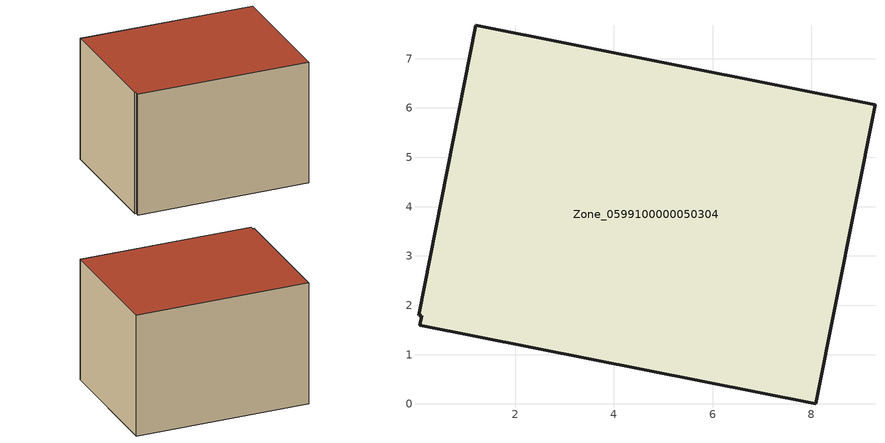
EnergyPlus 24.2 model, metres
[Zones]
Zone_0599100000050304
 floor ground (C_G): 0.11,1.78 0.04,1.8 1.2,7.68 9.29,6.07 8.09,0 0.07,1.6 z0
 wall outside (C_F): 8.09,0 9.29,6.07 1.2,7.68 0.04,1.8 0.11,1.78 0.07,1.6 8.09,0 z0:5.89
 roof outside (C_R): 0.11,1.78 0.07,1.6 8.09,0 9.29,6.07 1.2,7.68 0.04,1.8 z5.89
[BUILDING]
Pand.0599100000050304: North Axis=0; Terrain=City; Loads Convergence Tolerance Value=0.04; Temperature Convergence Tolerance Value=0.4; Solar Distribution=FullExterior; Maximum Number of Warmup Days=25; Minimum Number of Warmup Days=1
[Site:Location]
Rotterdam.The.Hague.AP_ZH_NLD Design_Conditions: Latitude=51.96; Longitude=4.45; Time Zone=1; Elevation=-4.5
[SITE:GROUNDTEMPERATURE:BUILDINGSURFACE]
18, 18, 18, 18, 18, 18, 18, 18, 18, 18, 18, 18
[MATERIAL] Thermal Absorptance=0.9; Solar Absorptance=0.7; Visible Absorptance=0.7
Name | Roughness | Thickness | Conductivity | Density | Specific Heat
G.TI.1965-1974 | MediumSmooth | 0.15 | 0.882353 | 540 | 1210
F.TI.1965-1974 | Rough | 0.3 | 0.697674 | 1920 | 840
R.TI.1965-1974 | MediumRough | 0.2 | 0.232558 | 1500 | 1000
[CONSTRUCTION]
C_G: G.TI.1965-1974
C_F: F.TI.1965-1974
C_R: R.TI.1965-1974
[ZONE]
Zone_0599100000050304: Type=1; Multiplier=1; Ceiling Height=Autocalculate; Volume=Autocalculate; Floor Area=autocalculate; Part of Total Floor Area=Yes
[ZONEINFILTRATION:DESIGNFLOWRATE]
Infil_Zone_0599100000050304: Zone or ZoneList or Space or SpaceList=Zone_0599100000050304; Schedule=AlwaysOn; Design Flow Rate Calculation Method=Flow/Area; Flow Rate per Floor Area=0.003; Constant Term Coefficient=1; Temperature Term Coefficient=0; Velocity Term Coefficient=0; Velocity Squared Term Coefficient=0
[HVACTEMPLATE:ZONE:IDEALLOADSAIRSYSTEM]
Zone_0599100000050304: Maximum Heating Supply Air Temperature=50; Minimum Cooling Supply Air Temperature=13; Maximum Heating Supply Air Humidity Ratio=0.0156; Minimum Cooling Supply Air Humidity Ratio=0.0077; Heating Limit=NoLimit; Cooling Limit=NoLimit; Dehumidification Control Type=ConstantSensibleHeatRatio; Cooling Sensible Heat Ratio=0.7; Dehumidification Setpoint=60; Humidification Control Type=None; Humidification Setpoint=30; Outdoor Air Method=None; Outdoor Air Flow Rate per Person=0.00944; Outdoor Air Flow Rate per Zone Floor Area=0; Outdoor Air Flow Rate per Zone=0; Demand Controlled Ventilation Type=None; Outdoor Air Economizer Type=NoEconomizer; Heat Recovery Type=None; Sensible Heat Recovery Effectiveness=0.7; Latent Heat Recovery Effectiveness=0.65
[ZONECONTROL:THERMOSTAT]
ThermostatControl_Zone_0599100000050304: Zone or ZoneList=Zone_0599100000050304; Control Type Schedule=DualSetpointControlType; Control 1=Thermostat_Zone_0599100000050304; Temperature Difference Between Cutout And Setpoint=0
[THERMOSTATSETPOINT:DUALSETPOINT]
Thermostat_Zone_0599100000050304: Heating Setpoint Temperature Schedule=HeatingSetpoint_Zone_0599100000050304; Cooling Setpoint Temperature Schedule=CoolingSetpoint_Zone_0599100000050304
[SCHEDULE:COMPACT]
HeatingSetpoint_Zone_0599100000050304: Through: 12/31, For: AllDays, Until: 24:00, 21
CoolingSetpoint_Zone_0599100000050304: Through: 12/31, For: AllDays, Until: 24:00, 24
DualSetpointControlType: Through: 12/31, For: AllDays, Until: 24:00, 4
AlwaysOn: Through: 12/31, For: AllDays, Until: 24:00, 1
